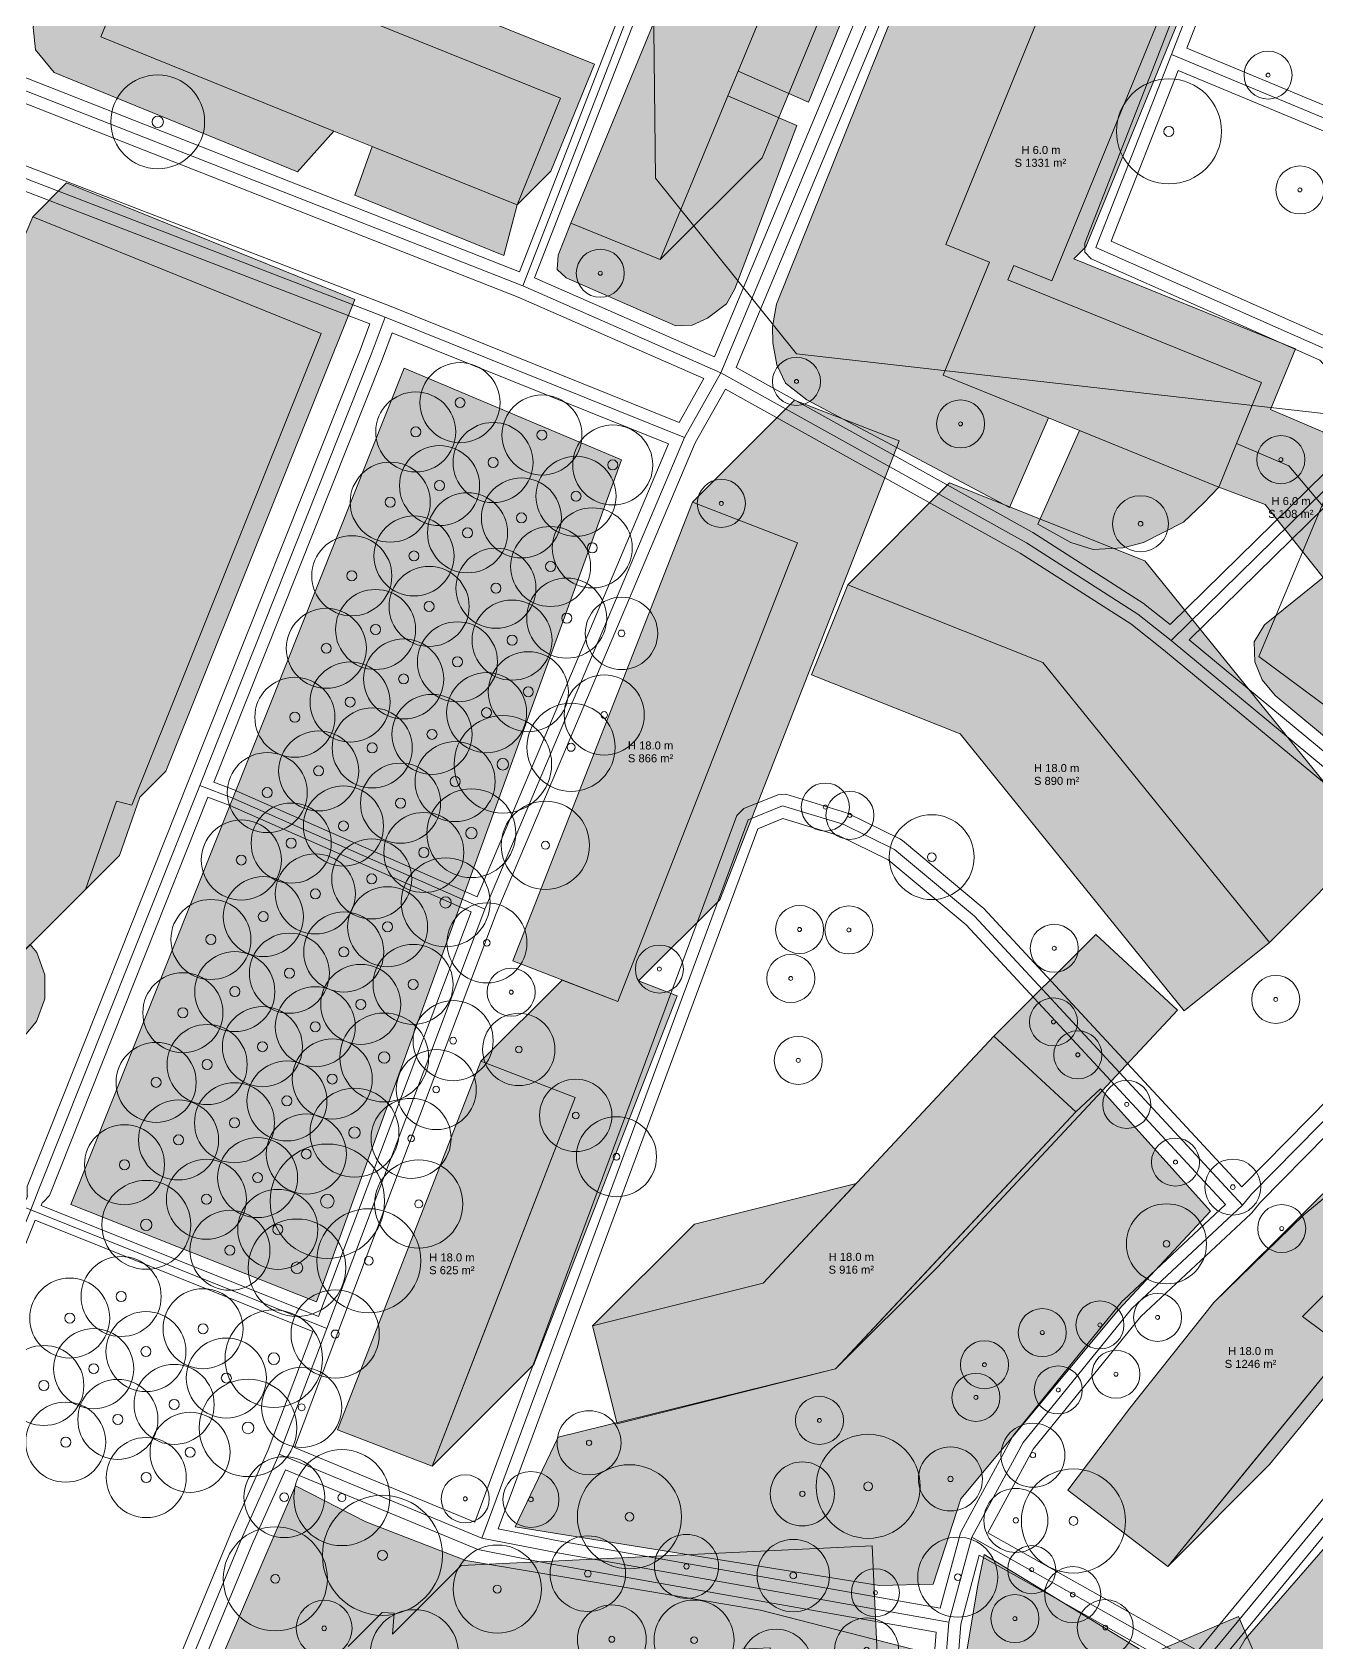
# Model space of a CAD drawing. Header units: metres. Extents: x -4 to 1086, y -7 to 929.
# Drawn here: x 339.7 to 500.1, y 519.3 to 720.5 of the extents above; entities that cross this region are included whole.
import ezdxf

# ---------------------------------------------------------------- set-up
doc = ezdxf.new("R2010")
doc.units = ezdxf.units.M
doc.header["$MEASUREMENT"] = 0
for name, color, linetype, lineweight, true_color in [('TPX_BUILDING_AREAS_TEXT', 7, 'CONTINUOUS', 0, 0x000000), ('TPX_BUILDING_HEIGHTS_TEXT', 7, 'CONTINUOUS', 0, 0x000000), ('TPX_BUILDINGS', 7, 'CONTINUOUS', 0, 0x000000), ('TPX_BUILDINGS_HATCH', 7, 'CONTINUOUS', 0, 0xf0f0f0), ('TPX_BUILDINGS_SHADOWS_HATCH', 7, 'CONTINUOUS', 0, 0x000000), ('TPX_BUILDINGS_SHADOWS_OUTLINES', 7, 'CONTINUOUS', 0, 0x000000), ('TPX_CONTOUR_LINES_5M', 7, 'CONTINUOUS', 0, 0x969696), ('TPX_ROADS_AXES', 7, 'CONTINUOUS', 0, 0x323232), ('TPX_ROADS_CONTOURS', 7, 'CONTINUOUS', 0, 0x646464), ('TPX_VEGETATION_GREEN_SPACES', 7, 'CONTINUOUS', 0, 0x58ba48), ('TPX_VEGETATION_GREEN_SPACES_HATCH', 7, 'CONTINUOUS', 0, 0x58ba48), ('TPX_VEGETATION_TREES_INDIVIDUAL', 7, 'CONTINUOUS', 0, 0x136734)]:
    doc.layers.add(name, color=color, linetype=linetype, lineweight=lineweight, true_color=true_color)
doc.styles.add('TPX_TEXTE', font='arial.ttf')

# ---------------------------------------------------------------- blocks, each defined once
blk = doc.blocks.new('TREETR004_CR047')
at = {"layer": 'TPX_VEGETATION_TREES_INDIVIDUAL'}
for radius in [4.72, 0.417]:
    blk.add_circle((0, 0, 0.04), radius, dxfattribs=at)
blk = doc.blocks.new('TREETR003_CR035')
at = {"layer": 'TPX_VEGETATION_TREES_INDIVIDUAL'}
for radius in [3.5, 0.292]:
    blk.add_circle((0, 0, 0.04), radius, dxfattribs=at)
blk = doc.blocks.new('TREETR003_CR030')
at = {"layer": 'TPX_VEGETATION_TREES_INDIVIDUAL'}
for radius in [3, 0.25]:
    blk.add_circle((0, 0, 0.04), radius, dxfattribs=at)
blk = doc.blocks.new('TREETR005_CR055')
at = {"layer": 'TPX_VEGETATION_TREES_INDIVIDUAL'}
for radius in [5.51, 0.5]:
    blk.add_circle((0, 0, 0.04), radius, dxfattribs=at)
blk = doc.blocks.new('TREETR006_CR075')
at = {"layer": 'TPX_VEGETATION_TREES_INDIVIDUAL'}
for radius in [7.5, 0.625]:
    blk.add_circle((0, 0, 0.04), radius, dxfattribs=at)
blk = doc.blocks.new('TREETR004_CR043')
at = {"layer": 'TPX_VEGETATION_TREES_INDIVIDUAL'}
for radius in [4.3, 0.375]:
    blk.add_circle((0, 0, 0.04), radius, dxfattribs=at)
blk = doc.blocks.new('TREETR007_CR056')
at = {"layer": 'TPX_VEGETATION_TREES_INDIVIDUAL'}
for radius in [5.55, 0.708]:
    blk.add_circle((0, 0, 0.04), radius, dxfattribs=at)
blk = doc.blocks.new('TREETR006_CR050')
at = {"layer": 'TPX_VEGETATION_TREES_INDIVIDUAL'}
for radius in [5, 0.625]:
    blk.add_circle((0, 0, 0.04), radius, dxfattribs=at)
blk = doc.blocks.new('TREETR003_CR040')
at = {"layer": 'TPX_VEGETATION_TREES_INDIVIDUAL'}
for radius in [4, 0.333]:
    blk.add_circle((0, 0, 0.04), radius, dxfattribs=at)
blk = doc.blocks.new('TREETR004_CR050')
at = {"layer": 'TPX_VEGETATION_TREES_INDIVIDUAL'}
for radius in [5, 0.417]:
    blk.add_circle((0, 0, 0.04), radius, dxfattribs=at)
blk = doc.blocks.new('TREETR006_CR066')
at = {"layer": 'TPX_VEGETATION_TREES_INDIVIDUAL'}
for radius in [6.56, 0.625]:
    blk.add_circle((0, 0, 0.04), radius, dxfattribs=at)
blk = doc.blocks.new('TREETR005_CR053')
at = {"layer": 'TPX_VEGETATION_TREES_INDIVIDUAL'}
for radius in [5.3, 0.542]:
    blk.add_circle((0, 0, 0.04), radius, dxfattribs=at)
blk = doc.blocks.new('TREETR005_CR051')
at = {"layer": 'TPX_VEGETATION_TREES_INDIVIDUAL'}
for radius in [5.05, 0.542]:
    blk.add_circle((0, 0, 0.04), radius, dxfattribs=at)
blk = doc.blocks.new('TREETR007_CR061')
at = {"layer": 'TPX_VEGETATION_TREES_INDIVIDUAL'}
for radius in [6.09, 0.725]:
    blk.add_circle((0, 0, 0.04), radius, dxfattribs=at)
blk = doc.blocks.new('TREETR009_CR072')
at = {"layer": 'TPX_VEGETATION_TREES_INDIVIDUAL'}
for radius in [7.15, 0.851]:
    blk.add_circle((0, 0, 0.04), radius, dxfattribs=at)
blk = doc.blocks.new('TREETR004_CR045')
at = {"layer": 'TPX_VEGETATION_TREES_INDIVIDUAL'}
for radius in [4.52, 0.417]:
    blk.add_circle((0, 0, 0.04), radius, dxfattribs=at)
blk = doc.blocks.new('TREETR005_CR060')
at = {"layer": 'TPX_VEGETATION_TREES_INDIVIDUAL'}
for radius in [6, 0.5]:
    blk.add_circle((0, 0, 0.04), radius, dxfattribs=at)
blk = doc.blocks.new('TREETR005_CR065')
at = {"layer": 'TPX_VEGETATION_TREES_INDIVIDUAL'}
for radius in [6.5, 0.542]:
    blk.add_circle((0, 0, 0.04), radius, dxfattribs=at)
blk = doc.blocks.new('TREETR007_CR059')
at = {"layer": 'TPX_VEGETATION_TREES_INDIVIDUAL'}
for radius in [5.86, 0.708]:
    blk.add_circle((0, 0, 0.04), radius, dxfattribs=at)

msp = doc.modelspace()

# ---------------------------------------------------------------- hatches: boundary and pattern name
at = {"layer": 'TPX_BUILDINGS_HATCH'}
for points in [[(367.77, 767.77), (348.26, 719.94), (377.35, 708.19), (382.14, 706.26), (400.24, 698.95), (405.68, 712.29), (366.65, 728.05), (380.73, 762.54), (367.77, 767.77)], [(429.4, 750.99), (406.98, 696.68), (418.13, 692.12), (426.59, 712.59), (427.87, 715.68), (437.58, 739.2), (439.84, 744.68), (445.56, 758.49), (434.34, 763.08), (429.4, 750.99)], [(459.27, 691.8), (453.48, 677.67), (466.61, 672.35), (470.51, 670.76), (487.9, 663.71), (490.13, 669.15), (493.24, 676.75), (461.54, 689.61), (462.28, 691.39), (467.03, 689.46), (488.63, 742.22), (475.67, 747.48), (466.93, 726.12), (465.51, 722.65), (453.79, 694.03), (459.27, 691.8)], [(325.5, 678.9), (292.64, 599.49), (321.93, 587.69), (322.93, 590.09), (321.04, 592.09), (319.86, 594.57), (319.51, 597.29), (320.02, 599.98), (321.35, 602.39), (323.35, 604.26), (325.84, 605.44), (328.57, 605.79), (331.52, 605.2), (334.09, 603.65), (335.19, 602.31), (346.33, 613.42), (350.19, 624.47), (352.13, 623.97), (375.76, 682.89), (339.74, 697.47), (336.67, 690.22), (325.5, 678.9)], [(490.13, 669.15), (487.9, 663.71), (493.68, 661.54), (500.92, 652.39), (505.43, 655.94), (496.63, 666.35), (490.13, 669.15)], [(422.15, 661.82), (399.71, 604.51), (412.84, 599.42), (434.24, 654.12), (435.26, 656.74), (422.15, 661.82)], [(441.55, 651.49), (437.03, 640.26), (455.59, 632.87), (483.58, 598.28), (494.23, 606.81), (465.93, 641.77), (441.55, 651.49)], [(476.8, 548.62), (469.05, 538.38), (481.52, 528.85), (503.78, 556.04), (498.37, 560.09), (507.46, 569.26), (511.62, 564.61), (540.26, 584.69), (530.03, 597.74), (514.01, 585.59), (498.5, 572.77), (487.27, 561.81), (476.8, 548.62)], [(430.99, 564.25), (409.66, 558.9), (412.75, 546.68), (440.03, 553.52), (470.02, 585.64), (459.79, 595.09), (430.99, 564.25)], [(395.7, 591.96), (377.82, 545.91), (389.64, 541.36), (407.52, 587.42), (395.7, 591.96)]]:
    msp.add_hatch(color=256, dxfattribs=at).paths.add_polyline_path(points)
at = {"layer": 'TPX_BUILDINGS_SHADOWS_HATCH'}
for points in [[(385.1, 795.18), (376.61, 786.7), (395.27, 779.07), (398.37, 777.8), (434.34, 763.08), (445.56, 758.49), (439.84, 744.68), (437.58, 739.2), (427.87, 715.68), (426.59, 712.59), (418.13, 692.12), (430.86, 704.85), (439.31, 725.32), (440.6, 728.41), (450.31, 751.92), (452.57, 757.41), (458.29, 771.22), (447.07, 775.81), (442.83, 771.56), (406.86, 786.28), (403.76, 787.56), (385.1, 795.18)], [(380.73, 762.54), (366.65, 728.05), (405.68, 712.29), (400.24, 698.95), (404.48, 703.19), (409.92, 716.53), (370.89, 732.29), (384.97, 766.78), (372.01, 772.02), (367.77, 767.77), (380.73, 762.54)], [(462.28, 691.39), (461.54, 689.61), (493.24, 676.75), (490.13, 669.15), (496.63, 666.35), (505.43, 655.94), (511.85, 660.99), (530.27, 637.8), (563.67, 664.08), (572.67, 652.76), (576.76, 656.85), (567.67, 668.13), (534.51, 642.04), (516.09, 665.23), (509.67, 660.18), (500.88, 670.59), (494.37, 673.39), (497.48, 680.99), (469.8, 692.22), (471.27, 693.7), (492.87, 746.46), (479.91, 751.72), (475.67, 747.48), (488.63, 742.22), (467.03, 689.46), (462.28, 691.39)], [(343.98, 701.71), (339.74, 697.47), (375.76, 682.89), (352.13, 623.97), (350.19, 624.47), (346.33, 613.42), (350.58, 617.66), (353.13, 624.97), (356.37, 628.22), (380, 687.13), (343.98, 701.71)], [(395.59, 556.69), (389.64, 541.36), (402.36, 554.09), (420.25, 600.15), (415.42, 602), (425.57, 612.15), (446.97, 666.85), (447.99, 669.47), (434.88, 674.55), (422.15, 661.82), (435.26, 656.74), (434.24, 654.12), (412.84, 599.42), (405.87, 602.12), (395.7, 591.96), (407.52, 587.42), (395.59, 556.69)], [(454.28, 664.22), (441.55, 651.49), (465.93, 641.77), (494.23, 606.81), (506.95, 619.54), (478.66, 654.5), (454.28, 664.22)], [(500, 574.54), (487.27, 561.81), (498.5, 572.77), (514.01, 585.59), (530.03, 597.74), (540.26, 584.69), (551.4, 595.83), (548.94, 601.39), (556.29, 605.21), (556.28, 607.61), (555.84, 608.29), (549.46, 601.91), (542.75, 610.47), (526.74, 598.32), (511.22, 585.5), (500, 574.54)], [(451.66, 565.98), (440.03, 553.53), (452.75, 566.25), (482.75, 598.36), (472.52, 607.82), (459.79, 595.09), (470.02, 585.64), (451.66, 565.98)], [(335.99, 592.7), (334.08, 590.4), (338.32, 594.64), (340.23, 596.95), (341.24, 599.76), (341.24, 602.76), (340.24, 605.57), (339.44, 606.55), (335.19, 602.31), (335.99, 601.33), (337, 598.51), (337, 595.52), (335.99, 592.7)], [(422.39, 571.63), (409.66, 558.9), (430.99, 564.25), (442.62, 576.7), (422.39, 571.63)], [(492.83, 542.66), (481.52, 528.85), (494.24, 541.58), (515.11, 567.06), (511.62, 564.61), (507.46, 569.26), (498.37, 560.09), (503.78, 556.04), (492.83, 542.66)], [(354.96, 460.41), (353.57, 456.99), (390.74, 442.05), (385.9, 430.13), (398.63, 442.86), (403.47, 454.78), (366.3, 469.72), (381.02, 505.97), (380.76, 511.22), (380.73, 511.82), (380.64, 511.86), (380.73, 511.95), (380.52, 516.24), (431.85, 518.69), (432.5, 505.26), (445.23, 517.99), (444.58, 531.42), (393.25, 528.97), (384.69, 520.41), (384.88, 523.01), (383.39, 523.11), (379.15, 518.87), (380.63, 518.77), (380.1, 511.32), (378.61, 511.43), (378.7, 512.64), (371.39, 515.58), (358.67, 502.85), (370.29, 498.17), (354.96, 460.41)], [(475.3, 516.19), (462.57, 503.46), (477.65, 509.87), (485.83, 490.81), (496.87, 465.11), (528.88, 478.71), (535.24, 463.89), (547.43, 476.08), (540.77, 491.09), (509.6, 477.84), (498.56, 503.53), (490.38, 522.6), (475.3, 516.19)]]:
    msp.add_hatch(color=256, dxfattribs=at).paths.add_polyline_path(points)
at = {"layer": 'TPX_VEGETATION_GREEN_SPACES_HATCH'}
for points in [[(340.43, 724.98), (339.81, 721.14), (340.08, 718.34), (342.41, 715.51), (372.84, 703.07), (377.35, 708.19), (348.26, 719.94), (356.53, 740.08), (350.98, 736.55), (346.19, 732.9), (343.99, 730.61), (341.69, 728.21), (340.43, 724.98)], [(437.58, 739.2), (427.87, 715.68), (436.64, 711.78), (446.24, 735.32), (437.58, 739.2)], [(432.67, 686.54), (432.14, 683.77), (432.21, 681.74), (432.69, 678.96), (433.77, 676.67), (436.46, 674.62), (461.74, 661.15), (466.61, 672.35), (453.48, 677.67), (459.27, 691.8), (453.79, 694.03), (465.51, 722.65), (449.96, 729.66), (432.67, 686.54)], [(405.39, 692.66), (405.24, 690.88), (406.39, 689.85), (420.07, 683.84), (422.12, 683.94), (424.05, 684.82), (426.39, 686.59), (427.43, 688.49), (435.19, 708.86), (426.59, 712.59), (418.13, 692.12), (406.98, 696.68), (405.39, 692.66)], [(382.14, 706.26), (379.97, 700.17), (398.61, 692.64), (400.24, 698.95), (382.14, 706.26)], [(364.75, 624.85), (344.51, 574.08), (375.2, 561.9), (413.3, 667.1), (386.16, 678.55), (364.75, 624.85)], [(470.51, 670.76), (465.29, 659.09), (469.42, 656.78), (472.21, 655.91), (475.94, 656.13), (478.49, 656.78), (483.51, 659.34), (485.98, 661.68), (487.9, 663.71), (470.51, 670.76)], [(493.59, 646.48), (492.31, 644.37), (492.38, 641.85), (493.32, 639.62), (494.96, 637.66), (503.07, 630.9), (512.41, 637.93), (500.92, 652.39), (493.59, 646.48)], [(405.39, 544.99), (400.01, 533.82), (445.53, 526.49), (452.23, 526.65), (455.69, 537.29), (475.36, 560.9), (486.88, 573.25), (473.14, 588.54), (470.02, 585.64), (440.03, 553.52), (405.39, 544.99)], [(488.92, 515.75), (488.81, 512.38), (489.4, 509.22), (501.28, 482.38), (503.27, 481.67), (506.16, 481.89), (526.98, 489.76), (528.37, 490.92), (528.44, 493.36), (513.93, 536.6), (513.11, 540.77), (511.7, 541.97), (509.81, 541.18), (491.18, 519.77), (488.92, 515.75)], [(372.55, 538.91), (359.32, 508.09), (373.55, 504.56), (373.07, 510.8), (380.76, 511.22), (380.52, 516.24), (431.85, 518.69), (432.5, 505.26), (453.03, 440.72), (469.52, 442.25), (470.49, 435.82), (477.74, 436.95), (453.39, 496.46), (452.29, 504.98), (451.07, 516.14), (449.62, 518.51), (430.64, 523.38), (393.83, 529.6), (381.35, 534.42), (372.55, 538.91)], [(455.85, 514.75), (455.55, 506.18), (455.9, 502.4), (456.07, 500.19), (457, 496.69), (461, 485.26), (482.34, 434.93), (483.69, 432.22), (485.03, 431.06), (486.58, 430.58), (490.64, 431.23), (540.95, 451.53), (535.24, 463.89), (488.14, 443.88), (462.57, 503.46), (477.65, 509.87), (485.83, 490.81), (490.84, 492.72), (484.97, 503.84), (482.66, 510.81), (481.82, 516.18), (458.57, 530.34), (457.75, 526.29), (455.85, 514.75)]]:
    msp.add_hatch(color=256, dxfattribs=at).paths.add_polyline_path(points)

# ---------------------------------------------------------------- linework, layer by layer
at = {"layer": 'TPX_BUILDINGS', "elevation": 0.04}
for points in [[(367.77, 767.77), (348.26, 719.94), (377.35, 708.19), (382.14, 706.26), (400.24, 698.95), (405.68, 712.29), (366.65, 728.05), (380.73, 762.54)], [(429.4, 750.99), (406.98, 696.68), (418.13, 692.12), (426.59, 712.59), (427.87, 715.68), (437.58, 739.2), (439.84, 744.68), (445.56, 758.49), (434.34, 763.08)], [(459.27, 691.8), (453.48, 677.67), (466.61, 672.35), (470.51, 670.76), (487.9, 663.71), (490.13, 669.15), (493.24, 676.75), (461.54, 689.61), (462.28, 691.39), (467.03, 689.46), (488.63, 742.22), (475.67, 747.48), (466.93, 726.12), (465.51, 722.65), (453.79, 694.03)], [(325.5, 678.9), (292.64, 599.49), (321.93, 587.69), (322.93, 590.09), (321.04, 592.09), (319.86, 594.57), (319.51, 597.29), (320.02, 599.98), (321.35, 602.39), (323.35, 604.26), (325.84, 605.44), (328.57, 605.79), (331.52, 605.2), (334.09, 603.65), (335.19, 602.31), (346.33, 613.42), (350.19, 624.47), (352.13, 623.97), (375.76, 682.89), (339.74, 697.47), (336.67, 690.22)], [(490.13, 669.15), (487.9, 663.71), (493.68, 661.54), (500.92, 652.39), (505.43, 655.94), (496.63, 666.35)], [(422.15, 661.82), (399.71, 604.51), (412.84, 599.42), (434.24, 654.12), (435.26, 656.74)], [(441.55, 651.49), (437.03, 640.26), (455.59, 632.87), (483.58, 598.28), (494.23, 606.81), (465.93, 641.77)], [(476.8, 548.62), (469.05, 538.38), (481.52, 528.85), (503.78, 556.04), (498.37, 560.09), (507.46, 569.26), (511.62, 564.61), (540.26, 584.69), (530.03, 597.74), (514.01, 585.59), (498.5, 572.77), (487.27, 561.81)], [(430.99, 564.25), (409.66, 558.9), (412.75, 546.68), (440.03, 553.52), (470.02, 585.64), (459.79, 595.09)], [(395.7, 591.96), (377.82, 545.91), (389.64, 541.36), (407.52, 587.42)]]:
    msp.add_lwpolyline(points, close=True, dxfattribs=at)
at = {"layer": 'TPX_BUILDINGS_SHADOWS_OUTLINES', "elevation": 0.04}
for points in [[(385.1, 795.18), (376.61, 786.7), (395.27, 779.07), (398.37, 777.8), (434.34, 763.08), (445.56, 758.49), (439.84, 744.68), (437.58, 739.2), (427.87, 715.68), (426.59, 712.59), (418.13, 692.12), (430.86, 704.85), (439.31, 725.32), (440.6, 728.41), (450.31, 751.92), (452.57, 757.41), (458.29, 771.22), (447.07, 775.81), (442.83, 771.56), (406.86, 786.28), (403.76, 787.56)], [(380.73, 762.54), (366.65, 728.05), (405.68, 712.29), (400.24, 698.95), (404.48, 703.19), (409.92, 716.53), (370.89, 732.29), (384.97, 766.78), (372.01, 772.02), (367.77, 767.77)], [(343.98, 701.71), (339.74, 697.47), (375.76, 682.89), (352.13, 623.97), (350.19, 624.47), (346.33, 613.42), (350.58, 617.66), (353.13, 624.97), (356.37, 628.22), (380, 687.13)], [(395.59, 556.69), (389.64, 541.36), (402.36, 554.09), (420.25, 600.15), (415.42, 602), (425.57, 612.15), (446.97, 666.85), (447.99, 669.47), (434.88, 674.55), (422.15, 661.82), (435.26, 656.74), (434.24, 654.12), (412.84, 599.42), (405.87, 602.12), (395.7, 591.96), (407.52, 587.42)], [(454.28, 664.22), (441.55, 651.49), (465.93, 641.77), (494.23, 606.81), (506.95, 619.54), (478.66, 654.5)], [(500, 574.54), (487.27, 561.81), (498.5, 572.77), (514.01, 585.59), (530.03, 597.74), (540.26, 584.69), (551.4, 595.83), (548.94, 601.39), (556.29, 605.21), (556.28, 607.61), (555.84, 608.29), (549.46, 601.91), (542.75, 610.47), (526.74, 598.32), (511.22, 585.5)], [(451.66, 565.98), (440.03, 553.53), (452.75, 566.25), (482.75, 598.36), (472.52, 607.82), (459.79, 595.09), (470.02, 585.64)], [(335.99, 592.7), (334.08, 590.4), (338.32, 594.64), (340.23, 596.95), (341.24, 599.76), (341.24, 602.76), (340.24, 605.57), (339.44, 606.55), (335.19, 602.31), (335.99, 601.33), (337, 598.51), (337, 595.52)], [(422.39, 571.63), (409.66, 558.9), (430.99, 564.25), (442.62, 576.7)], [(492.83, 542.66), (481.52, 528.85), (494.24, 541.58), (515.11, 567.06), (511.62, 564.61), (507.46, 569.26), (498.37, 560.09), (503.78, 556.04)], [(475.3, 516.19), (462.57, 503.46), (477.65, 509.87), (485.83, 490.81), (496.87, 465.11), (528.88, 478.71), (535.24, 463.89), (547.43, 476.08), (540.77, 491.09), (509.6, 477.84), (498.56, 503.53), (490.38, 522.6)]]:
    msp.add_lwpolyline(points, close=True, dxfattribs=at)
for points in [[(488.63, 742.22), (467.03, 689.46), (462.28, 691.39), (461.54, 689.61), (493.24, 676.75), (490.13, 669.15), (496.63, 666.35), (505.43, 655.94), (511.85, 660.99), (530.27, 637.8), (563.67, 664.08), (572.67, 652.76), (576.76, 656.85), (567.67, 668.13), (534.51, 642.04), (516.09, 665.23), (509.67, 660.18), (500.88, 670.59), (494.37, 673.39), (497.48, 680.99), (469.8, 692.22), (471.27, 693.7), (492.87, 746.46)], [(445.23, 517.99), (444.58, 531.42), (393.25, 528.97), (384.69, 520.41), (384.88, 523.01), (383.39, 523.11), (379.15, 518.87)]]:
    msp.add_lwpolyline(points, dxfattribs=at)
at = {"layer": 'TPX_CONTOUR_LINES_5M', "elevation": 0.05}
msp.add_lwpolyline([(725.27, 693.92), (681.08, 702.29), (649.83, 732.17), (666.32, 762.05), (646.15, 800.09), (540.65, 842.56), (495.32, 821.82), (487.91, 764.12), (435.16, 786.77), (417.19, 732.17), (417.55, 702.29), (435.16, 680.36), (505.37, 672.4), (492.88, 642.52), (514.28, 626.66), (567.03, 626.73), (604.84, 582.75), (593.63, 552.86), (598.03, 493.09), (633, 463.21), (570.36, 433.33), (604.29, 343.67)], dxfattribs=at)
at = {"layer": 'TPX_ROADS_AXES', "elevation": 0.03}
for points in [[(400.96, 688.84), (423.96, 747.99), (390.26, 762.02), (370.1, 770.4), (362.2, 773.61), (356.56, 776.04)], [(425.7, 677.97), (461.3, 763.13)], [(494.67, 750.48), (481.97, 717.73), (472.54, 693.62)], [(554.03, 663.36), (531.34, 694.58), (525.74, 699.49), (481.97, 717.73)], [(425.7, 677.97), (400.96, 688.84), (332.35, 715.77)], [(421.15, 669.91), (383.77, 684.94), (328.58, 706.2)], [(472.54, 693.62), (501.43, 680.83), (509.65, 671.69), (527.85, 651.44), (533.23, 649.61), (538.12, 651.09), (554.03, 663.36), (561.84, 668.68), (581.66, 643.4)], [(383.77, 684.94), (382.03, 680.28), (360.6, 626.43), (340.44, 575.76)], [(370.54, 542.87), (376.47, 558.6), (396.23, 610.97), (421.15, 669.91), (425.7, 677.97)], [(525.97, 609.86), (516.59, 615.82), (481.94, 644.55), (477.78, 647.83), (463.87, 656.74), (425.7, 677.97)], [(481.94, 644.55), (509.65, 671.69)], [(360.6, 626.43), (364.75, 624.85), (396.23, 610.97)], [(490.86, 574), (457.39, 610.09), (447.41, 618.41), (440.96, 621.58), (433.38, 623.88), (429.12, 622.14), (395.85, 532.4)], [(525.97, 609.86), (491.97, 575.36), (490.86, 574), (477.05, 561.08), (463.45, 544.33), (457.04, 532.49), (454.18, 521.9)], [(279.44, 597.39), (285.18, 595.14), (339.49, 573.4), (376.47, 558.6)], [(340.44, 575.76), (339.49, 573.4), (338.29, 570.43), (309.7, 499.3), (288.84, 447.4), (300.29, 418.11), (295.23, 405.17), (283.83, 375.96), (282.07, 371.46)], [(551.05, 576.79), (546.78, 573.8), (538.57, 568.03), (513.53, 549.33), (506.38, 541.52), (485.64, 516.4)], [(328.14, 443.21), (355.58, 507.56), (365.83, 532.3), (370.54, 542.87)], [(370.54, 542.87), (395.85, 532.4), (405.1, 530.58), (454.18, 521.9)], [(457.04, 532.49), (485.64, 516.4), (487.26, 507.77), (502.11, 473.99), (533.34, 487.81)], [(454.18, 521.9), (453.28, 510.41)]]:
    msp.add_lwpolyline(points, dxfattribs=at)
at = {"layer": 'TPX_ROADS_CONTOURS', "elevation": 0.03}
for points in [[(358.31, 776.37), (367.45, 799.06), (431.16, 773.57), (459.33, 762.3), (424.91, 679.96), (402.42, 689.83), (424.89, 747.63), (424.88, 748.39), (424.34, 748.92), (390.65, 762.94), (370.48, 771.32), (366.74, 772.84), (367.76, 775.45), (367.74, 776.6), (366.91, 777.4), (365.76, 777.37), (364.97, 776.54), (363.96, 773.97), (362.58, 774.53)], [(334.3, 716.62), (337.65, 725.04), (339.25, 729.02), (347.69, 735.94), (347.79, 736.03), (352.2, 740.33), (352.38, 740.55), (356.29, 746.13), (356.46, 746.45), (366.02, 770.98), (369.72, 769.47), (389.88, 761.09), (422.67, 747.45), (400.57, 690.6)], [(427.6, 678.63), (462.12, 761.21), (492.73, 749.61), (480.57, 718.28), (471.15, 694.16), (471.16, 693.04), (471.94, 692.24), (500.53, 679.58), (507.57, 671.76), (481.84, 646.54), (478.71, 649.01), (478.59, 649.1), (464.68, 658.01), (464.6, 658.06)], [(483.9, 718.55), (495.51, 748.5), (522.79, 737.11), (522.82, 737.1), (549.71, 726.43), (558.49, 717.21), (604.39, 657.02), (594.22, 652.69), (594.03, 652.6), (582.03, 645.37), (563.02, 669.6), (562.07, 670.16), (561, 669.92), (554.39, 665.42), (532.56, 695.46), (532.33, 695.71), (526.73, 700.62), (526.32, 700.88)], [(474.46, 694.41), (482.81, 715.76), (524.94, 698.2), (530.23, 693.57), (551.96, 663.66), (537.42, 652.45), (533.26, 651.18), (528.7, 652.74), (510.76, 672.69), (502.55, 681.83), (502.04, 682.2)], [(330.53, 707.06), (333.2, 713.83), (400.38, 687.45), (423.58, 677.26), (420.49, 671.79), (384.33, 686.34), (384.31, 686.34)], [(281.21, 597.77), (316.68, 686.57), (320.68, 685.56), (321.16, 685.63), (321.65, 685.64), (321.72, 685.72), (321.82, 685.73), (322.11, 686.12), (322.44, 686.47), (329.44, 704.26), (381.85, 684.08), (380.63, 680.82), (359.2, 626.99), (339.05, 576.31), (339.06, 575.17), (339.11, 575.12), (338.93, 574.7), (285.55, 596.07)], [(362.37, 626.83), (383.42, 679.73), (384.64, 682.98), (419.18, 669.09), (395.25, 612.5), (365.16, 625.77), (365.11, 625.79)], [(372.45, 543.7), (377.87, 558.07), (397.62, 610.41), (422.5, 669.25), (426.27, 675.93), (463.1, 655.46), (476.91, 646.61), (481, 643.38), (515.63, 614.66), (515.78, 614.55), (523.6, 609.59), (490.9, 576.42), (490.79, 576.28), (458.49, 611.11), (458.35, 611.24), (448.37, 619.56), (448.07, 619.75), (441.62, 622.93), (441.39, 623.02), (433.81, 625.32), (432.81, 625.27), (428.55, 623.53), (427.71, 622.66), (394.98, 534.38)], [(484.18, 644.64), (509.58, 669.52), (526.73, 650.44), (527.37, 650.02), (532.75, 648.19), (533.67, 648.17), (538.55, 649.66), (539.03, 649.9), (554.91, 662.15), (561.53, 666.65), (579.44, 643.81), (525.99, 611.63), (517.47, 617.03)], [(340.79, 573.95), (340.96, 574.38), (341.03, 574.38), (341.83, 575.2), (361.63, 624.97), (364.37, 623.92), (394.5, 610.64), (375.43, 560.09)], [(397.87, 533.53), (430.3, 621), (433.45, 622.29), (440.4, 620.18), (446.58, 617.14), (456.35, 609), (488.74, 574.07), (476.02, 562.18), (475.88, 562.03), (462.28, 545.28), (462.13, 545.05), (455.72, 533.21), (455.59, 532.88), (453.09, 523.62), (405.37, 532.06)], [(459.06, 533.07), (464.7, 543.5), (478.15, 560.06), (491.88, 572.9), (492.02, 573.05), (493.09, 574.36), (526.25, 608.01), (531.45, 605.22), (537.23, 598.69), (546.1, 583.11), (549.11, 577.27), (537.71, 569.26), (537.67, 569.24), (512.63, 550.53), (512.42, 550.34), (505.27, 542.53), (505.22, 542.47), (485.28, 518.32)], [(290.14, 447.96), (310.63, 498.92), (339.22, 570.05), (340.04, 572.1), (374.72, 558.22), (369.15, 543.44), (364.46, 532.91), (364.44, 532.87), (354.2, 508.14), (326.76, 443.8), (326.72, 443.69), (323.66, 434.67), (322.64, 435.11)], [(487.24, 515.99), (507.51, 540.53), (512.89, 546.41), (531.5, 488.64), (502.88, 475.97), (488.7, 508.22)], [(454.79, 510.46), (455.66, 521.64), (457.98, 530.24), (484.29, 515.44), (485.78, 507.5), (485.89, 507.17), (500.73, 473.39), (501.57, 472.59), (502.72, 472.62), (533.01, 486.03), (541.78, 465.38), (546.64, 452.19), (497.72, 433.48), (484.06, 429.88), (481.65, 436.09), (458.76, 491.96), (456.23, 500.02)]]:
    msp.add_lwpolyline(points, close=True, dxfattribs=at)
msp.add_lwpolyline([(356.97, 506.98), (367.21, 531.71), (371.31, 540.93), (395.28, 531.01), (395.56, 530.93), (404.81, 529.11), (404.84, 529.11), (452.58, 520.66), (451.79, 510.53)], dxfattribs=at)
at = {"layer": 'TPX_VEGETATION_GREEN_SPACES', "elevation": 0}
for points in [[(340.43, 724.98), (339.81, 721.14), (340.08, 718.34), (342.41, 715.51), (372.84, 703.07), (377.35, 708.19), (348.26, 719.94), (356.53, 740.08), (350.98, 736.55), (346.19, 732.9), (343.99, 730.61), (341.69, 728.21)], [(437.58, 739.2), (427.87, 715.68), (436.64, 711.78), (446.24, 735.32)], [(432.67, 686.54), (432.14, 683.77), (432.21, 681.74), (432.69, 678.96), (433.77, 676.67), (436.46, 674.62), (461.74, 661.15), (466.61, 672.35), (453.48, 677.67), (459.27, 691.8), (453.79, 694.03), (465.51, 722.65), (449.96, 729.66)], [(405.39, 692.66), (405.24, 690.88), (406.39, 689.85), (420.07, 683.84), (422.12, 683.94), (424.05, 684.82), (426.39, 686.59), (427.43, 688.49), (435.19, 708.86), (426.59, 712.59), (418.13, 692.12), (406.98, 696.68)], [(382.14, 706.26), (379.97, 700.17), (398.61, 692.64), (400.24, 698.95)], [(364.75, 624.85), (344.51, 574.08), (375.2, 561.9), (413.3, 667.1), (386.16, 678.55)], [(470.51, 670.76), (465.29, 659.09), (469.42, 656.78), (472.21, 655.91), (475.94, 656.13), (478.49, 656.78), (483.51, 659.34), (485.98, 661.68), (487.9, 663.71)], [(493.59, 646.48), (492.31, 644.37), (492.38, 641.85), (493.32, 639.62), (494.96, 637.66), (503.07, 630.9), (512.41, 637.93), (500.92, 652.39)], [(405.39, 544.99), (400.01, 533.82), (445.53, 526.49), (452.23, 526.65), (455.69, 537.29), (475.36, 560.9), (486.88, 573.25), (473.14, 588.54), (470.02, 585.64), (440.03, 553.52)], [(488.92, 515.75), (488.81, 512.38), (489.4, 509.22), (501.28, 482.38), (503.27, 481.67), (506.16, 481.89), (526.98, 489.76), (528.37, 490.92), (528.44, 493.36), (513.93, 536.6), (513.11, 540.77), (511.7, 541.97), (509.81, 541.18), (491.18, 519.77)], [(372.55, 538.91), (359.32, 508.09), (373.55, 504.56), (373.07, 510.8), (380.76, 511.22), (380.52, 516.24), (431.85, 518.69), (432.5, 505.26), (453.03, 440.72), (469.52, 442.25), (470.49, 435.82), (477.74, 436.95), (453.39, 496.46), (452.29, 504.98), (451.07, 516.14), (449.62, 518.51), (430.64, 523.38), (393.83, 529.6), (381.35, 534.42)], [(455.85, 514.75), (455.55, 506.18), (455.9, 502.4), (456.07, 500.19), (457, 496.69), (461, 485.26), (482.34, 434.93), (483.69, 432.22), (485.03, 431.06), (486.58, 430.58), (490.64, 431.23), (540.95, 451.53), (535.24, 463.89), (488.14, 443.88), (462.57, 503.46), (477.65, 509.87), (485.83, 490.81), (490.84, 492.72), (484.97, 503.84), (482.66, 510.81), (481.82, 516.18), (458.57, 530.34), (457.75, 526.29)]]:
    msp.add_lwpolyline(points, close=True, dxfattribs=at)

# ---------------------------------------------------------------- block references
at = {"layer": 'TPX_VEGETATION_TREES_INDIVIDUAL'}
for name, p in [('TREETR003_CR030', (494.06, 715.17, 0.04)), ('TREETR007_CR059', (355.36, 709.34, 0.04)), ('TREETR006_CR066', (481.67, 708.14, 0.04)), ('TREETR003_CR030', (498.03, 700.83, 0.04)), ('TREETR003_CR030', (410.64, 690.42, 0.04)), ('TREETR006_CR050', (393.12, 674.25, 0.04)), ('TREETR003_CR030', (435.15, 676.9, 0.04)), ('TREETR006_CR050', (387.59, 670.6, 0.04)), ('TREETR006_CR050', (403.35, 670.21, 0.04)), ('TREETR003_CR030', (455.64, 671.6, 0.04)), ('TREETR006_CR050', (397.25, 666.77, 0.04)), ('TREETR006_CR050', (412.2, 666.47, 0.04)), ('TREETR003_CR030', (495.65, 667.13, 0.04)), ('TREETR006_CR050', (390.56, 663.89, 0.04)), ('TREETR006_CR050', (384.4, 661.82, 0.04)), ('TREETR006_CR050', (407.61, 662.56, 0.04)), ('TREETR006_CR050', (400.79, 659.85, 0.04)), ('TREETR003_CR030', (425.76, 661.66, 0.04)), ('TREETR006_CR050', (394.06, 657.99, 0.04)), ('TREETR003_CR035', (478.12, 659.12, 0.04)), ('TREETR006_CR050', (387.37, 655.1, 0.04)), ('TREETR006_CR050', (409.64, 656.11, 0.04)), ('TREETR006_CR050', (404.43, 653.78, 0.04)), ('TREETR006_CR050', (379.6, 652.62, 0.04)), ('TREETR006_CR050', (397.61, 651.07, 0.04)), ('TREETR006_CR050', (389.26, 648.79, 0.04)), ('TREETR006_CR050', (406.45, 647.33, 0.04)), ('TREETR006_CR050', (382.57, 645.91, 0.04)), ('TREETR004_CR045', (413.29, 645.43, 0.04)), ('TREETR006_CR050', (376.42, 643.56, 0.04)), ('TREETR006_CR050', (399.62, 644.58, 0.04)), ('TREETR006_CR050', (392.8, 641.87, 0.04)), ('TREETR006_CR050', (386.08, 639.73, 0.04)), ('TREETR006_CR050', (401.65, 638.13, 0.04)), ('TREETR006_CR050', (372.49, 634.95, 0.04)), ('TREETR006_CR050', (379.39, 636.85, 0.04)), ('TREETR006_CR050', (396.44, 635.52, 0.04)), ('TREETR004_CR050', (411.13, 635.23, 0.04)), ('TREETR006_CR050', (382.15, 631.12, 0.04)), ('TREETR006_CR050', (389.62, 632.81, 0.04)), ('TREETR005_CR055', (406.99, 631.19, 0.04)), ('TREETR007_CR061', (398.47, 629.07, 0.04)), ('TREETR006_CR050', (375.46, 628.24, 0.04)), ('TREETR006_CR050', (392.51, 626.91, 0.04)), ('TREETR006_CR050', (369.04, 625.54, 0.04)), ('TREETR006_CR050', (385.69, 624.21, 0.04)), ('TREETR006_CR050', (378.56, 621.36, 0.04)), ('TREETR007_CR056', (394.54, 620.46, 0.04)), ('TREETR003_CR030', (438.75, 623.73, 0.04)), ('TREETR006_CR050', (372.03, 619.22, 0.04)), ('TREETR005_CR055', (403.79, 618.95, 0.04)), ('TREETR003_CR030', (441.82, 622.68, 0.04)), ('TREETR006_CR050', (365.8, 617.11, 0.04)), ('TREETR006_CR050', (388.6, 618.05, 0.04)), ('TREETR005_CR053', (452.04, 617.47, 0.04)), ('TREETR006_CR050', (375.05, 612.88, 0.04)), ('TREETR006_CR050', (382.09, 614.75, 0.04)), ('TREETR007_CR056', (391.32, 611.82, 0.04)), ('TREETR006_CR050', (368.55, 610.04, 0.04)), ('TREETR006_CR050', (384.07, 608.77, 0.04)), ('TREETR006_CR050', (362, 607.18, 0.04)), ('TREETR004_CR050', (396.48, 606.76, 0.04)), ('TREETR006_CR050', (378.6, 605.62, 0.04)), ('TREETR003_CR030', (435.53, 608.43, 0.04)), ('TREETR003_CR030', (441.69, 608.37, 0.04)), ('TREETR006_CR050', (371.81, 602.97, 0.04)), ('TREETR003_CR030', (467.34, 606.08, 0.04)), ('TREETR006_CR050', (364.99, 600.67, 0.04)), ('TREETR006_CR050', (387.26, 601.57, 0.04)), ('TREETR003_CR030', (418.02, 603.49, 0.04)), ('TREETR006_CR050', (380.72, 599.07, 0.04)), ('TREETR003_CR030', (434.44, 602.31, 0.04)), ('TREETR006_CR050', (358.5, 598.03, 0.04)), ('TREETR003_CR030', (399.51, 600.6, 0.04)), ('TREETR003_CR030', (495.01, 599.69, 0.04)), ('TREETR006_CR050', (375.04, 596.28, 0.04)), ('TREETR003_CR030', (467.25, 596.89, 0.04)), ('TREETR006_CR050', (368.44, 593.79, 0.04)), ('TREETR007_CR056', (383.65, 592.44, 0.04)), ('TREETR004_CR050', (392.26, 594.54, 0.04)), ('TREETR004_CR045', (400.46, 593.44, 0.04)), ('TREETR006_CR050', (361.53, 591.56, 0.04)), ('TREETR003_CR030', (470.29, 592.77, 0.04)), ('TREETR006_CR050', (355.16, 589.33, 0.04)), ('TREETR006_CR050', (377.16, 589.75, 0.04)), ('TREETR003_CR030', (435.37, 592.08, 0.04)), ('TREETR006_CR050', (371.5, 587.01, 0.04)), ('TREETR004_CR050', (390.15, 588.43, 0.04)), ('TREETR004_CR045', (407.57, 585.2, 0.04)), ('TREETR003_CR030', (476.4, 586.58, 0.04)), ('TREETR006_CR050', (364.95, 584.28, 0.04)), ('TREETR007_CR056', (379.94, 583.05, 0.04)), ('TREETR006_CR050', (357.96, 582.14, 0.04)), ('TREETR004_CR050', (387.01, 582.33, 0.04)), ('TREETR006_CR050', (351.21, 579.04, 0.04)), ('TREETR006_CR050', (373.92, 580.38, 0.04)), ('TREETR004_CR050', (412.66, 580.04, 0.04)), ('TREETR006_CR050', (367.84, 577.43, 0.04)), ('TREETR009_CR072', (376.55, 574.48, 0.04)), ('TREETR003_CR030', (482.49, 579.37, 0.04)), ('TREETR006_CR050', (361.44, 574.73, 0.04)), ('TREETR005_CR055', (387.96, 574.14, 0.04)), ('TREETR003_CR035', (489.65, 576.24, 0.04)), ('TREETR007_CR056', (353.93, 571.53, 0.04)), ('TREETR006_CR050', (370.36, 570.96, 0.04)), ('TREETR005_CR065', (381.73, 567.05, 0.04)), ('TREETR004_CR050', (481.36, 569.16, 0.04)), ('TREETR003_CR030', (495.76, 571.07, 0.04)), ('TREETR006_CR050', (364.38, 568.35, 0.04)), ('TREETR007_CR061', (372.75, 566.17, 0.04)), ('TREETR006_CR050', (350.79, 562.58, 0.04)), ('TREETR006_CR050', (344.37, 559.88, 0.04)), ('TREETR006_CR050', (361.02, 558.55, 0.04)), ('TREETR005_CR055', (377.53, 557.89, 0.04)), ('TREETR003_CR030', (473.05, 559.02, 0.04)), ('TREETR003_CR030', (480.25, 559.97, 0.04)), ('TREETR006_CR050', (353.89, 555.7, 0.04)), ('TREETR007_CR061', (369.86, 554.81, 0.04)), ('TREETR003_CR030', (465.85, 558.07, 0.04)), ('TREETR006_CR050', (347.36, 553.56, 0.04)), ('TREETR006_CR050', (363.93, 552.39, 0.04)), ('TREETR006_CR050', (341.13, 551.46, 0.04)), ('TREETR003_CR030', (458.63, 554.05, 0.04)), ('TREETR003_CR030', (475.05, 552.87, 0.04)), ('TREETR006_CR050', (357.41, 549.09, 0.04)), ('TREETR004_CR050', (373.34, 548.73, 0.04)), ('TREETR003_CR030', (467.84, 550.9, 0.04)), ('TREETR006_CR050', (350.38, 547.22, 0.04)), ('TREETR007_CR061', (366.64, 546.16, 0.04)), ('TREETR003_CR030', (457.56, 549.97, 0.04)), ('TREETR006_CR050', (343.87, 544.38, 0.04)), ('TREETR003_CR030', (438.02, 547.09, 0.04)), ('TREETR006_CR050', (359.4, 543.11, 0.04)), ('TREETR003_CR040', (409.24, 544.3, 0.04)), ('TREETR005_CR065', (444.1, 538.86, 0.04)), ('TREETR003_CR040', (464.68, 542.75, 0.04)), ('TREETR006_CR050', (353.93, 539.96, 0.04)), ('TREETR005_CR060', (378.36, 537.45, 0.04)), ('TREETR003_CR040', (454.38, 539.78, 0.04)), ('TREETR005_CR051', (371.17, 537.51, 0.04)), ('TREETR005_CR065', (414.28, 535.06, 0.04)), ('TREETR003_CR040', (435.88, 537.92, 0.04)), ('TREETR003_CR030', (393.77, 537.3, 0.04)), ('TREETR003_CR035', (401.98, 537.22, 0.04)), ('TREETR005_CR065', (469.74, 534.53, 0.04)), ('TREETR006_CR075', (383.43, 530.24, 0.04)), ('TREETR003_CR040', (462.55, 534.6, 0.04)), ('TREETR005_CR065', (370.05, 527.31, 0.04)), ('TREETR005_CR055', (397.77, 526.02, 0.04)), ('TREETR004_CR047', (409.08, 527.95, 0.04)), ('TREETR003_CR040', (421.41, 528.86, 0.04)), ('TREETR004_CR045', (434.75, 527.71, 0.04)), ('TREETR004_CR050', (455.29, 527.51, 0.04)), ('TREETR003_CR030', (464.54, 528.45, 0.04)), ('TREETR003_CR030', (445, 525.57, 0.04)), ('TREETR003_CR035', (469.65, 525.33, 0.04)), ('TREETR003_CR030', (462.43, 522.33, 0.04)), ('TREETR003_CR035', (376.15, 521.12, 0.04)), ('TREETR005_CR055', (387.42, 517.94, 0.04)), ('TREETR004_CR043', (412.08, 519.75, 0.04)), ('TREETR004_CR050', (422.35, 519.65, 0.04)), ('TREETR003_CR035', (473.72, 521.21, 0.04)), ('TREETR003_CR040', (443.91, 518.42, 0.04)), ('TREETR004_CR045', (432.59, 516.49, 0.04))]:
    msp.add_blockref(name, p, dxfattribs=at)

# ---------------------------------------------------------------- texts
at = {"layer": 'TPX_BUILDING_AREAS_TEXT', "style": 'TPX_TEXTE'}
for s, p in [('S 1331 m²', (462.39, 703.72, 0.05)), ('S 108 m²', (494.06, 659.86, 0.05)), ('S 866 m²', (414.09, 629.32, 0.05)), ('S 890 m²', (464.81, 626.5, 0.05)), ('S 625 m²', (389.27, 565.36, 0.05)), ('S 916 m²', (439.16, 565.43, 0.05)), ('S 1246 m²', (488.64, 553.66, 0.05))]:
    msp.add_text(s, height=1, dxfattribs=at).set_placement(p)
at = {"layer": 'TPX_BUILDING_HEIGHTS_TEXT', "style": 'TPX_TEXTE'}
for s, p in [('H 6.0 m', (463.24, 705.32, 0.05)), ('H 6.0 m', (494.48, 661.46, 0.05)), ('H 18.0 m', (414.09, 630.92, 0.05)), ('H 18.0 m', (464.81, 628.1, 0.05)), ('H 18.0 m', (389.27, 566.96, 0.05)), ('H 18.0 m', (439.16, 567.03, 0.05)), ('H 18.0 m', (489.06, 555.26, 0.05))]:
    msp.add_text(s, height=1, dxfattribs=at).set_placement(p)

doc.saveas('drawing.dxf')
